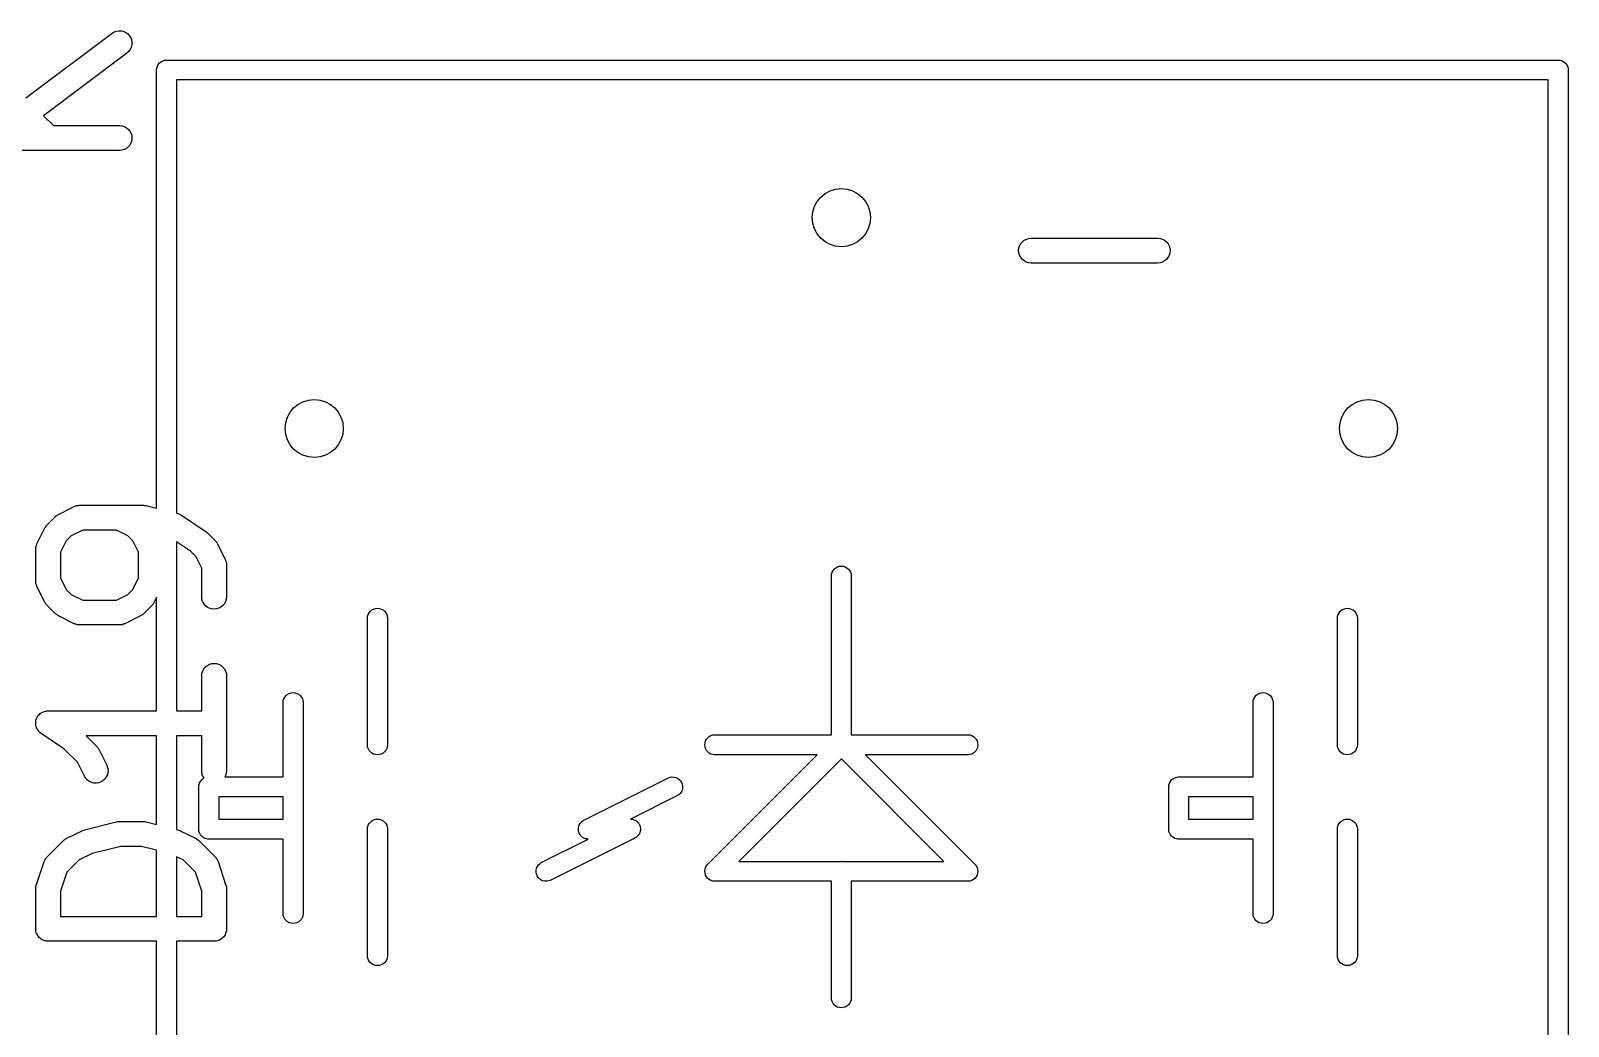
# Model space of a CAD drawing. Extents: x 17 to 176, y -177 to -9.
# Drawn here: x 71.16 to 80.42, y -32.28 to -26.29 of the extents above; entities that cross this region are included whole.
import ezdxf

# ---------------------------------------------------------------- set-up
doc = ezdxf.new("R2010")
doc.units = 0
doc.layers.add('BLACK', color=7, linetype='CONTINUOUS')

msp = doc.modelspace()

# ---------------------------------------------------------------- linework, layer by layer
at = {"layer": 'BLACK', "linetype": 'CONTINUOUS'}
for p, q in [((71.6494, -26.3005), (71.6502, -26.2999)), ((71.6502, -26.2999), (71.6628, -26.2924)), ((71.6628, -26.2924), (71.6767, -26.2876)), ((71.6767, -26.2876), (71.6911, -26.2855)), ((71.6911, -26.2855), (71.7058, -26.2863)), ((71.7058, -26.2863), (71.7199, -26.29)), ((71.7199, -26.29), (71.7332, -26.2963)), ((71.7332, -26.2963), (71.7449, -26.305)), ((71.13, -26.69), (71.6494, -26.3005)), ((71.7449, -26.305), (71.7547, -26.3159)), ((71.7547, -26.3159), (71.7622, -26.3285)), ((71.7651, -26.3855), (71.7588, -26.3988)), ((71.7622, -26.3285), (71.7671, -26.3422)), ((71.7686, -26.3713), (71.7651, -26.3855)), ((71.7671, -26.3422), (71.7693, -26.3567)), ((71.7693, -26.3567), (71.7686, -26.3713)), ((71.7394, -26.4205), (71.2371, -26.7972)), ((71.7502, -26.4106), (71.7394, -26.4205)), ((71.7588, -26.3988), (71.7502, -26.4106)), ((71.9279, -26.4885), (71.9354, -26.4794)), ((71.9354, -26.4794), (71.9445, -26.4719)), ((71.9445, -26.4719), (71.9549, -26.4663)), ((71.9549, -26.4663), (71.9662, -26.4629)), ((71.9662, -26.4629), (71.9751, -26.462)), ((71.9751, -26.462), (71.978, -26.4617)), ((71.9751, -26.462), (71.9751, -26.462)), ((71.978, -26.4617), (71.9809, -26.462)), ((71.9809, -26.462), (80.3571, -26.462)), ((80.3571, -26.462), (80.36, -26.4617)), ((80.36, -26.4617), (80.3629, -26.462)), ((80.3629, -26.462), (80.3629, -26.462)), ((80.3629, -26.462), (80.3718, -26.4629)), ((80.3718, -26.4629), (80.3831, -26.4663)), ((80.3831, -26.4663), (80.3935, -26.4719)), ((80.3935, -26.4719), (80.4026, -26.4794)), ((80.4026, -26.4794), (80.4101, -26.4885)), ((71.9177, -26.522), (71.9189, -26.5102)), ((71.918, -26.525), (71.9177, -26.522)), ((71.918, -29.1613), (71.918, -26.525)), ((71.9189, -26.5102), (71.9223, -26.4989)), ((71.9223, -26.4989), (71.9279, -26.4885)), ((80.4101, -26.4885), (80.4157, -26.4989)), ((80.4157, -26.4989), (80.4191, -26.5102)), ((80.4191, -26.5102), (80.4203, -26.522)), ((80.4203, -26.522), (80.42, -26.5249)), ((80.42, -26.5249), (80.42, -34.6471)), ((80.3, -26.582), (72.038, -26.582)), ((72.038, -26.582), (72.038, -29.1913)), ((80.3, -34.59), (80.3, -26.582)), ((71.2371, -26.7972), (71.2969, -26.8569)), ((71.2969, -26.8569), (71.6944, -26.8569)), ((71.6944, -26.8569), (71.6954, -26.8569)), ((71.6954, -26.8569), (71.71, -26.8585)), ((71.71, -26.8585), (71.7239, -26.863)), ((71.7239, -26.863), (71.7368, -26.87)), ((71.7368, -26.87), (71.748, -26.8794)), ((71.748, -26.8794), (71.7571, -26.8908)), ((71.7571, -26.8908), (71.7639, -26.9038)), ((71.7678, -26.947), (71.7635, -26.961)), ((71.7639, -26.9038), (71.7681, -26.9178)), ((71.7694, -26.9324), (71.7678, -26.947)), ((71.7681, -26.9178), (71.7694, -26.9324)), ((71.6944, -27.0069), (70.6944, -27.0069)), ((71.7089, -27.0055), (71.6944, -27.0069)), ((71.723, -27.0012), (71.7089, -27.0055)), ((71.7359, -26.9944), (71.723, -27.0012)), ((71.7472, -26.9851), (71.7359, -26.9944)), ((71.7566, -26.9738), (71.7472, -26.9851)), ((71.7635, -26.961), (71.7566, -26.9738)), ((77.11, -27.6089), (77.1116, -27.5943)), ((77.1116, -27.5943), (77.1159, -27.5804)), ((77.1159, -27.5804), (77.1229, -27.5675)), ((77.1229, -27.5675), (77.1322, -27.5562)), ((77.1322, -27.5562), (77.1435, -27.547)), ((77.1435, -27.547), (77.1565, -27.5401)), ((77.1565, -27.5401), (77.1705, -27.5359)), ((77.1705, -27.5359), (77.185, -27.5344)), ((77.185, -27.5344), (77.947, -27.5344)), ((77.947, -27.5344), (77.948, -27.5344)), ((77.948, -27.5344), (77.9625, -27.5361)), ((77.9625, -27.5361), (77.9765, -27.5405)), ((77.9765, -27.5405), (77.9893, -27.5475)), ((77.9893, -27.5475), (78.0005, -27.557)), ((78.0005, -27.557), (78.0097, -27.5684)), ((78.0097, -27.5684), (78.0165, -27.5813)), ((78.0165, -27.5813), (78.0206, -27.5954)), ((78.0206, -27.5954), (78.0219, -27.61)), ((77.1114, -27.6235), (77.11, -27.6089)), ((77.1155, -27.6375), (77.1114, -27.6235)), ((77.1223, -27.6505), (77.1155, -27.6375)), ((77.1315, -27.6619), (77.1223, -27.6505)), ((77.1427, -27.6713), (77.1315, -27.6619)), ((77.1555, -27.6784), (77.1427, -27.6713)), ((77.1695, -27.6828), (77.1555, -27.6784)), ((77.184, -27.6844), (77.1695, -27.6828)), ((77.185, -27.6844), (77.184, -27.6844)), ((77.947, -27.6844), (77.185, -27.6844)), ((77.9615, -27.683), (77.947, -27.6844)), ((77.9755, -27.6788), (77.9615, -27.683)), ((77.9885, -27.6719), (77.9755, -27.6788)), ((77.9998, -27.6626), (77.9885, -27.6719)), ((78.0091, -27.6514), (77.9998, -27.6626)), ((78.0161, -27.6385), (78.0091, -27.6514)), ((78.0204, -27.6245), (78.0161, -27.6385)), ((78.0219, -27.61), (78.0204, -27.6245)), ((71.3261, -29.1986), (71.4213, -29.151)), ((71.4213, -29.151), (71.4223, -29.1506)), ((71.4223, -29.1506), (71.4243, -29.1498)), ((71.4243, -29.1498), (71.4263, -29.1488)), ((71.4263, -29.1488), (71.4312, -29.1473)), ((71.4312, -29.1473), (71.436, -29.1455)), ((71.436, -29.1455), (71.4382, -29.1452)), ((71.4382, -29.1452), (71.4403, -29.1445)), ((71.4403, -29.1445), (71.4454, -29.144)), ((71.4454, -29.144), (71.4505, -29.1432)), ((71.4505, -29.1432), (71.4527, -29.1433)), ((71.4527, -29.1433), (71.4549, -29.1431)), ((71.4549, -29.1431), (71.8358, -29.1431)), ((71.8358, -29.1431), (71.8369, -29.1431)), ((71.8369, -29.1431), (71.8382, -29.1433)), ((71.8382, -29.1433), (71.8395, -29.1432)), ((71.8395, -29.1432), (71.8455, -29.1441)), ((71.8455, -29.1441), (71.8514, -29.1447)), ((71.8514, -29.1447), (71.8527, -29.1451)), ((71.8527, -29.1451), (71.854, -29.1453)), ((71.854, -29.1453), (71.918, -29.1613)), ((71.2563, -29.2636), (71.259, -29.2603)), ((71.259, -29.2603), (71.3066, -29.2127)), ((71.3066, -29.2127), (71.3073, -29.2119)), ((71.3073, -29.2119), (71.3106, -29.2093)), ((71.3106, -29.2093), (71.3137, -29.2064)), ((71.3137, -29.2064), (71.3163, -29.2048)), ((71.3163, -29.2048), (71.3188, -29.2028)), ((71.3188, -29.2028), (71.3225, -29.2009)), ((71.3225, -29.2009), (71.3261, -29.1986)), ((72.038, -29.1913), (72.0445, -29.193)), ((72.0445, -29.193), (72.0455, -29.1932)), ((72.0455, -29.1932), (72.0502, -29.195)), ((72.0502, -29.195), (72.055, -29.1964)), ((72.055, -29.1964), (72.057, -29.1975)), ((72.057, -29.1975), (72.0592, -29.1983)), ((72.0592, -29.1983), (72.0635, -29.2009)), ((72.0635, -29.2009), (72.0679, -29.2033)), ((72.0679, -29.2033), (72.2107, -29.2985)), ((71.1973, -29.375), (71.2449, -29.2798)), ((71.2449, -29.2798), (71.2454, -29.2789)), ((71.2454, -29.2789), (71.2477, -29.2753)), ((71.2477, -29.2753), (71.2497, -29.2716)), ((71.2497, -29.2716), (71.2517, -29.2692)), ((71.2517, -29.2692), (71.2534, -29.2666)), ((71.2534, -29.2666), (71.2563, -29.2636)), ((71.404, -29.3274), (71.3736, -29.3578)), ((71.4726, -29.2931), (71.404, -29.3274)), ((71.6752, -29.2931), (71.4726, -29.2931)), ((71.7438, -29.3274), (71.6752, -29.2931)), ((71.7742, -29.3578), (71.7438, -29.3274)), ((72.2107, -29.2985), (72.2109, -29.2986)), ((72.2109, -29.2986), (72.2109, -29.2986)), ((72.2109, -29.2986), (72.2109, -29.2986)), ((72.2109, -29.2986), (72.2116, -29.2991)), ((72.2116, -29.2991), (72.2169, -29.3036)), ((72.2169, -29.3036), (72.2222, -29.3079)), ((72.2222, -29.3079), (72.2698, -29.3555)), ((72.2698, -29.3555), (72.2705, -29.3563)), ((71.1894, -29.4075), (71.1896, -29.4053)), ((71.1894, -29.4086), (71.1894, -29.4075)), ((71.1894, -29.599), (71.1894, -29.4086)), ((71.1896, -29.4031), (71.1904, -29.3981)), ((71.1896, -29.4053), (71.1896, -29.4031)), ((71.1904, -29.3981), (71.191, -29.393)), ((71.191, -29.393), (71.1917, -29.3909)), ((71.1917, -29.3909), (71.1921, -29.3887)), ((71.1921, -29.3887), (71.1939, -29.3839)), ((71.1939, -29.3839), (71.1954, -29.379)), ((71.1954, -29.379), (71.1965, -29.3771)), ((71.1965, -29.3771), (71.1973, -29.375)), ((71.3736, -29.3578), (71.3394, -29.4263)), ((71.3394, -29.4263), (71.3394, -29.5813)), ((71.8084, -29.4263), (71.7742, -29.3578)), ((71.8084, -29.5813), (71.8084, -29.4263)), ((72.1214, -29.4192), (72.038, -29.3637)), ((72.038, -29.3637), (72.038, -30.3812)), ((72.1551, -29.453), (72.1214, -29.4192)), ((72.2705, -29.3563), (72.2732, -29.3596)), ((72.2732, -29.3596), (72.2761, -29.3626)), ((72.2761, -29.3626), (72.2777, -29.3653)), ((72.2777, -29.3653), (72.2797, -29.3677)), ((72.2797, -29.3677), (72.2816, -29.3715)), ((72.2816, -29.3715), (72.2838, -29.375)), ((72.2838, -29.375), (72.3315, -29.4703)), ((72.1894, -29.5215), (72.1551, -29.453)), ((72.1894, -29.6943), (72.1894, -29.5215)), ((72.3315, -29.4703), (72.3319, -29.4712)), ((72.3319, -29.4712), (72.3327, -29.4733)), ((72.3327, -29.4733), (72.3337, -29.4752)), ((72.3337, -29.4752), (72.3352, -29.4801)), ((72.3352, -29.4801), (72.337, -29.4849)), ((72.337, -29.4849), (72.3373, -29.4871)), ((72.3373, -29.4871), (72.338, -29.4892)), ((72.338, -29.4892), (72.3385, -29.4943)), ((72.3385, -29.4943), (72.3393, -29.4994)), ((72.3393, -29.4994), (72.3392, -29.5016)), ((72.3392, -29.5016), (72.3394, -29.5038)), ((72.3394, -29.5038), (72.3394, -29.6943)), ((75.9863, -29.5469), (75.9919, -29.5365)), ((75.9919, -29.5365), (75.9994, -29.5274)), ((75.9994, -29.5274), (76.0085, -29.5199)), ((76.0085, -29.5199), (76.0189, -29.5143)), ((76.0189, -29.5143), (76.0302, -29.5109)), ((76.0302, -29.5109), (76.042, -29.5097)), ((76.042, -29.5097), (76.0538, -29.5109)), ((76.0538, -29.5109), (76.0651, -29.5143)), ((76.0651, -29.5143), (76.0755, -29.5199)), ((76.0755, -29.5199), (76.0846, -29.5274)), ((76.0846, -29.5274), (76.0921, -29.5365)), ((76.0921, -29.5365), (76.0977, -29.5469)), ((71.1896, -29.6012), (71.1894, -29.599)), ((71.1895, -29.6034), (71.1896, -29.6012)), ((71.1903, -29.6085), (71.1895, -29.6034)), ((71.1908, -29.6136), (71.1903, -29.6085)), ((71.1914, -29.6157), (71.1908, -29.6136)), ((71.1918, -29.6179), (71.1914, -29.6157)), ((71.1936, -29.6227), (71.1918, -29.6179)), ((71.195, -29.6276), (71.1936, -29.6227)), ((71.1961, -29.6296), (71.195, -29.6276)), ((71.1968, -29.6316), (71.1961, -29.6296)), ((71.1973, -29.6326), (71.1968, -29.6316)), ((71.2449, -29.7278), (71.1973, -29.6326)), ((71.3394, -29.5813), (71.3736, -29.6499)), ((71.7742, -29.6499), (71.8084, -29.5813)), ((75.982, -29.5671), (75.9829, -29.5582)), ((75.982, -30.526), (75.982, -29.5671)), ((75.9829, -29.5582), (75.9863, -29.5469)), ((76.0977, -29.5469), (76.1011, -29.5582)), ((76.1011, -29.5582), (76.102, -29.5671)), ((76.102, -29.5671), (76.102, -30.526)), ((71.3736, -29.6499), (71.404, -29.6803)), ((71.404, -29.6803), (71.4726, -29.7145)), ((71.4726, -29.7145), (71.6752, -29.7145)), ((71.6752, -29.7145), (71.7438, -29.6803)), ((71.7438, -29.6803), (71.7742, -29.6499)), ((71.918, -29.6976), (71.9029, -29.7278)), ((71.918, -30.3812), (71.918, -29.6976)), ((72.1908, -29.7089), (72.1894, -29.6943)), ((72.195, -29.7229), (72.1908, -29.7089)), ((72.2019, -29.7358), (72.195, -29.7229)), ((72.3333, -29.7238), (72.3263, -29.7367)), ((72.3377, -29.7099), (72.3333, -29.7238)), ((72.3394, -29.6953), (72.3377, -29.7099)), ((72.3394, -29.6943), (72.3394, -29.6953)), ((71.2472, -29.7314), (71.2449, -29.7278)), ((71.2491, -29.7351), (71.2472, -29.7314)), ((71.251, -29.7376), (71.2491, -29.7351)), ((71.2527, -29.7402), (71.251, -29.7376)), ((71.2556, -29.7433), (71.2527, -29.7402)), ((71.2582, -29.7466), (71.2556, -29.7433)), ((71.259, -29.7473), (71.2582, -29.7466)), ((71.3066, -29.7949), (71.259, -29.7473)), ((71.3098, -29.7976), (71.3066, -29.7949)), ((71.3129, -29.8005), (71.3098, -29.7976)), ((71.3155, -29.8022), (71.3129, -29.8005)), ((71.3179, -29.8042), (71.3155, -29.8022)), ((71.3216, -29.8062), (71.3179, -29.8042)), ((71.3251, -29.8085), (71.3216, -29.8062)), ((71.3261, -29.809), (71.3251, -29.8085)), ((71.4213, -29.8566), (71.3261, -29.809)), ((71.8217, -29.809), (71.7265, -29.8566)), ((71.8253, -29.8067), (71.8217, -29.809)), ((71.829, -29.8048), (71.8253, -29.8067)), ((71.8315, -29.8029), (71.829, -29.8048)), ((71.8341, -29.8012), (71.8315, -29.8029)), ((71.8372, -29.7983), (71.8341, -29.8012)), ((71.8405, -29.7957), (71.8372, -29.7983)), ((71.8412, -29.7949), (71.8405, -29.7957)), ((71.8888, -29.7473), (71.8412, -29.7949)), ((71.8915, -29.7441), (71.8888, -29.7473)), ((71.8945, -29.741), (71.8915, -29.7441)), ((71.8962, -29.7384), (71.8945, -29.741)), ((71.8981, -29.736), (71.8962, -29.7384)), ((71.9001, -29.7323), (71.8981, -29.736)), ((71.9024, -29.7288), (71.9001, -29.7323)), ((71.9029, -29.7278), (71.9024, -29.7288)), ((72.2112, -29.7471), (72.2019, -29.7358)), ((72.2224, -29.7565), (72.2112, -29.7471)), ((72.2353, -29.7634), (72.2224, -29.7565)), ((72.2493, -29.7678), (72.2353, -29.7634)), ((72.2639, -29.7693), (72.2493, -29.7678)), ((72.2784, -29.768), (72.2639, -29.7693)), ((72.2925, -29.7638), (72.2784, -29.768)), ((72.3054, -29.757), (72.2925, -29.7638)), ((72.3169, -29.7479), (72.3054, -29.757)), ((72.3263, -29.7367), (72.3169, -29.7479)), ((73.188, -29.8211), (73.1889, -29.8122)), ((73.1889, -29.8122), (73.1923, -29.8009)), ((73.1923, -29.8009), (73.1979, -29.7905)), ((73.1979, -29.7905), (73.2054, -29.7814)), ((73.2054, -29.7814), (73.2145, -29.7739)), ((73.2145, -29.7739), (73.2249, -29.7683)), ((73.2249, -29.7683), (73.2362, -29.7649)), ((73.2362, -29.7649), (73.248, -29.7637)), ((73.248, -29.7637), (73.2598, -29.7649)), ((73.2598, -29.7649), (73.2711, -29.7683)), ((73.2711, -29.7683), (73.2815, -29.7739)), ((73.2815, -29.7739), (73.2906, -29.7814)), ((73.2906, -29.7814), (73.2981, -29.7905)), ((73.2981, -29.7905), (73.3037, -29.8009)), ((73.3037, -29.8009), (73.3071, -29.8122)), ((73.3071, -29.8122), (73.308, -29.8211)), ((79.03, -29.8211), (79.0309, -29.8122)), ((79.0309, -29.8122), (79.0343, -29.8009)), ((79.0343, -29.8009), (79.0399, -29.7905)), ((79.0399, -29.7905), (79.0474, -29.7814)), ((79.0474, -29.7814), (79.0565, -29.7739)), ((79.0565, -29.7739), (79.0669, -29.7683)), ((79.0669, -29.7683), (79.0782, -29.7649)), ((79.0782, -29.7649), (79.09, -29.7637)), ((79.09, -29.7637), (79.1018, -29.7649)), ((79.1018, -29.7649), (79.1131, -29.7683)), ((79.1131, -29.7683), (79.1235, -29.7739)), ((79.1235, -29.7739), (79.1326, -29.7814)), ((79.1326, -29.7814), (79.1401, -29.7905)), ((79.1401, -29.7905), (79.1457, -29.8009)), ((79.1457, -29.8009), (79.1491, -29.8122)), ((79.1491, -29.8122), (79.15, -29.8211)), ((71.4234, -29.8574), (71.4213, -29.8566)), ((71.4253, -29.8585), (71.4234, -29.8574)), ((71.4302, -29.86), (71.4253, -29.8585)), ((71.435, -29.8618), (71.4302, -29.86)), ((71.4372, -29.8622), (71.435, -29.8618)), ((71.4393, -29.8629), (71.4372, -29.8622)), ((71.4444, -29.8635), (71.4393, -29.8629)), ((71.4494, -29.8643), (71.4444, -29.8635)), ((71.4516, -29.8643), (71.4494, -29.8643)), ((71.4538, -29.8645), (71.4516, -29.8643)), ((71.4549, -29.8645), (71.4538, -29.8645)), ((71.693, -29.8645), (71.4549, -29.8645)), ((71.6951, -29.8643), (71.693, -29.8645)), ((71.6974, -29.8644), (71.6951, -29.8643)), ((71.7024, -29.8636), (71.6974, -29.8644)), ((71.7075, -29.8631), (71.7024, -29.8636)), ((71.7096, -29.8625), (71.7075, -29.8631)), ((71.7118, -29.8621), (71.7096, -29.8625)), ((71.7166, -29.8603), (71.7118, -29.8621)), ((71.7215, -29.8589), (71.7166, -29.8603)), ((71.7235, -29.8578), (71.7215, -29.8589)), ((71.7256, -29.8571), (71.7235, -29.8578)), ((71.7265, -29.8566), (71.7256, -29.8571)), ((73.188, -30.5889), (73.188, -29.8211)), ((73.308, -29.8211), (73.308, -30.5889)), ((79.03, -30.5889), (79.03, -29.8211)), ((79.15, -29.8211), (79.15, -30.5889)), ((72.2363, -30.1009), (72.2503, -30.0968)), ((72.2503, -30.0968), (72.2649, -30.0955)), ((72.2649, -30.0955), (72.2795, -30.097)), ((72.1894, -30.1694), (72.191, -30.1549)), ((72.1894, -30.1705), (72.1894, -30.1694)), ((72.1894, -30.3812), (72.1894, -30.1705)), ((72.191, -30.1549), (72.1954, -30.1409)), ((72.1954, -30.1409), (72.2025, -30.1281)), ((72.2025, -30.1281), (72.2119, -30.1169)), ((72.2119, -30.1169), (72.2233, -30.1077)), ((72.2233, -30.1077), (72.2363, -30.1009)), ((72.2795, -30.097), (72.2934, -30.1013)), ((72.2934, -30.1013), (72.3063, -30.1083)), ((72.3063, -30.1083), (72.3176, -30.1176)), ((72.3176, -30.1176), (72.3268, -30.129)), ((72.3268, -30.129), (72.3337, -30.1419)), ((72.3337, -30.1419), (72.338, -30.1559)), ((72.338, -30.1559), (72.3394, -30.1705)), ((72.3394, -30.1705), (72.3394, -30.7419)), ((72.6974, -30.2894), (72.7065, -30.2819)), ((72.7065, -30.2819), (72.7169, -30.2763)), ((72.7169, -30.2763), (72.7282, -30.2729)), ((72.7282, -30.2729), (72.74, -30.2717)), ((72.74, -30.2717), (72.7518, -30.2729)), ((72.7518, -30.2729), (72.7631, -30.2763)), ((72.7631, -30.2763), (72.7735, -30.2819)), ((72.7735, -30.2819), (72.7826, -30.2894)), ((78.5394, -30.2894), (78.5485, -30.2819)), ((78.5485, -30.2819), (78.5589, -30.2763)), ((78.5589, -30.2763), (78.5702, -30.2729)), ((78.5702, -30.2729), (78.582, -30.2717)), ((78.582, -30.2717), (78.5938, -30.2729)), ((78.5938, -30.2729), (78.6051, -30.2763)), ((78.6051, -30.2763), (78.6155, -30.2819)), ((78.6155, -30.2819), (78.6246, -30.2894)), ((72.68, -30.3291), (72.6809, -30.3202)), ((72.68, -30.78), (72.68, -30.3291)), ((72.6809, -30.3202), (72.6843, -30.3089)), ((72.6843, -30.3089), (72.6899, -30.2985)), ((72.6899, -30.2985), (72.6974, -30.2894)), ((72.7826, -30.2894), (72.7901, -30.2985)), ((72.7901, -30.2985), (72.7957, -30.3089)), ((72.7957, -30.3089), (72.7991, -30.3202)), ((72.7991, -30.3202), (72.8, -30.3291)), ((72.8, -30.3291), (72.8, -30.8371)), ((78.522, -30.3291), (78.5229, -30.3202)), ((78.522, -30.78), (78.522, -30.3291)), ((78.5229, -30.3202), (78.5263, -30.3089)), ((78.5263, -30.3089), (78.5319, -30.2985)), ((78.5319, -30.2985), (78.5394, -30.2894)), ((78.6246, -30.2894), (78.6321, -30.2985)), ((78.6321, -30.2985), (78.6377, -30.3089)), ((78.6377, -30.3089), (78.6411, -30.3202)), ((78.6411, -30.3202), (78.642, -30.3291)), ((78.642, -30.3291), (78.642, -30.8371)), ((71.1894, -30.4555), (71.1901, -30.4484)), ((71.1894, -30.4556), (71.1894, -30.4555)), ((71.1894, -30.4557), (71.1894, -30.4556)), ((71.1901, -30.4632), (71.1894, -30.4557)), ((71.1901, -30.4484), (71.1909, -30.4411)), ((71.1907, -30.4701), (71.1901, -30.4632)), ((71.1909, -30.441), (71.1931, -30.4339)), ((71.1909, -30.4411), (71.1909, -30.441)), ((71.1909, -30.4411), (71.1909, -30.4411)), ((71.1931, -30.4339), (71.1952, -30.4271)), ((71.1952, -30.4271), (71.1953, -30.4271)), ((71.1953, -30.427), (71.1988, -30.4205)), ((71.1953, -30.4271), (71.1953, -30.427)), ((71.1988, -30.4205), (71.2022, -30.4143)), ((71.2022, -30.4143), (71.2022, -30.4142)), ((71.2022, -30.4142), (71.2023, -30.4142)), ((71.2023, -30.4142), (71.2069, -30.4086)), ((71.2069, -30.4086), (71.2115, -30.403)), ((71.2115, -30.403), (71.2116, -30.4029)), ((71.2116, -30.4029), (71.2174, -30.3982)), ((71.2116, -30.4029), (71.2116, -30.4029)), ((71.2174, -30.3982), (71.2229, -30.3937)), ((71.2229, -30.3937), (71.2229, -30.3937)), ((71.2229, -30.3937), (71.223, -30.3937)), ((71.223, -30.3937), (71.2296, -30.3902)), ((71.2296, -30.3902), (71.2358, -30.3868)), ((71.2358, -30.3868), (71.2359, -30.3868)), ((71.2359, -30.3868), (71.2427, -30.3848)), ((71.2359, -30.3868), (71.2359, -30.3868)), ((71.2427, -30.3848), (71.2498, -30.3826)), ((71.2498, -30.3826), (71.2499, -30.3826)), ((71.2499, -30.3826), (71.2572, -30.3819)), ((71.2499, -30.3826), (71.2499, -30.3826)), ((71.2572, -30.3819), (71.2644, -30.3812)), ((71.2644, -30.3812), (71.918, -30.3812)), ((72.038, -30.3812), (72.1894, -30.3812)), ((71.1907, -30.4702), (71.1907, -30.4701)), ((71.1928, -30.4774), (71.1907, -30.4702)), ((71.1907, -30.4702), (71.1907, -30.4702)), ((71.1948, -30.4842), (71.1928, -30.4774)), ((71.1948, -30.4843), (71.1948, -30.4842)), ((71.1948, -30.4842), (71.1948, -30.4842)), ((71.1981, -30.4905), (71.1948, -30.4843)), ((71.2016, -30.4972), (71.1981, -30.4905)), ((71.2016, -30.4973), (71.2016, -30.4972)), ((71.2016, -30.4972), (71.2016, -30.4972)), ((71.2062, -30.5029), (71.2016, -30.4973)), ((71.2107, -30.5086), (71.2062, -30.5029)), ((71.2108, -30.5086), (71.2107, -30.5086)), ((71.2108, -30.5087), (71.2108, -30.5086)), ((71.2165, -30.5134), (71.2108, -30.5087)), ((71.2219, -30.518), (71.2165, -30.5134)), ((71.222, -30.5181), (71.2219, -30.518)), ((71.2228, -30.5186), (71.222, -30.5181)), ((71.222, -30.5181), (71.222, -30.5181)), ((71.222, -30.5181), (71.222, -30.5181)), ((71.3595, -30.6097), (71.2228, -30.5186)), ((71.918, -30.5312), (71.4931, -30.5312)), ((71.4931, -30.5312), (71.5555, -30.5936)), ((71.918, -31.0661), (71.918, -30.5312)), ((72.1894, -30.5312), (72.038, -30.5312)), ((72.038, -30.5312), (72.038, -31.0961)), ((72.1894, -30.7419), (72.1894, -30.5312)), ((75.2243, -30.5629), (75.2299, -30.5525)), ((75.2299, -30.5525), (75.2374, -30.5434)), ((75.2374, -30.5434), (75.2465, -30.5359)), ((75.2465, -30.5359), (75.2569, -30.5303)), ((75.2569, -30.5303), (75.2682, -30.5269)), ((75.2682, -30.5269), (75.2771, -30.526)), ((75.2771, -30.526), (75.982, -30.526)), ((76.102, -30.526), (76.8069, -30.526)), ((76.8069, -30.526), (76.8158, -30.5269)), ((76.8158, -30.5269), (76.8271, -30.5303)), ((76.8271, -30.5303), (76.8375, -30.5359)), ((76.8375, -30.5359), (76.8466, -30.5434)), ((76.8466, -30.5434), (76.8541, -30.5525)), ((76.8541, -30.5525), (76.8597, -30.5629)), ((71.4408, -30.6911), (71.3595, -30.6097)), ((71.5555, -30.5936), (71.5562, -30.5944)), ((71.5562, -30.5944), (71.5589, -30.5977)), ((71.5589, -30.5977), (71.5618, -30.6007)), ((71.5618, -30.6007), (71.5634, -30.6034)), ((71.5634, -30.6034), (71.5654, -30.6058)), ((71.5654, -30.6058), (71.5673, -30.6096)), ((71.5673, -30.6096), (71.5696, -30.6131)), ((71.5696, -30.6131), (71.6172, -30.7084)), ((73.1889, -30.5978), (73.188, -30.5889)), ((73.1923, -30.6091), (73.1889, -30.5978)), ((73.1979, -30.6195), (73.1923, -30.6091)), ((73.2054, -30.6286), (73.1979, -30.6195)), ((73.2145, -30.6361), (73.2054, -30.6286)), ((73.2249, -30.6417), (73.2145, -30.6361)), ((73.2362, -30.6451), (73.2249, -30.6417)), ((73.248, -30.6463), (73.2362, -30.6451)), ((73.2598, -30.6451), (73.248, -30.6463)), ((73.2711, -30.6417), (73.2598, -30.6451)), ((73.2815, -30.6361), (73.2711, -30.6417)), ((73.2906, -30.6286), (73.2815, -30.6361)), ((73.2981, -30.6195), (73.2906, -30.6286)), ((73.3037, -30.6091), (73.2981, -30.6195)), ((73.3071, -30.5978), (73.3037, -30.6091)), ((73.308, -30.5889), (73.3071, -30.5978)), ((75.2197, -30.586), (75.2209, -30.5742)), ((75.2209, -30.5978), (75.2197, -30.586)), ((75.2209, -30.5742), (75.2243, -30.5629)), ((75.2243, -30.6091), (75.2209, -30.5978)), ((75.2299, -30.6195), (75.2243, -30.6091)), ((75.2374, -30.6286), (75.2299, -30.6195)), ((75.2465, -30.6361), (75.2374, -30.6286)), ((75.2397, -31.3035), (75.8971, -30.646)), ((75.2569, -30.6417), (75.2465, -30.6361)), ((75.2682, -30.6451), (75.2569, -30.6417)), ((75.2771, -30.646), (75.2682, -30.6451)), ((75.8971, -30.646), (75.2771, -30.646)), ((76.8069, -30.646), (76.1869, -30.646)), ((76.1869, -30.646), (76.8443, -31.3035)), ((76.8158, -30.6451), (76.8069, -30.646)), ((76.8271, -30.6417), (76.8158, -30.6451)), ((76.8375, -30.6361), (76.8271, -30.6417)), ((76.8466, -30.6286), (76.8375, -30.6361)), ((76.8541, -30.6195), (76.8466, -30.6286)), ((76.8597, -30.6091), (76.8541, -30.6195)), ((76.8597, -30.5629), (76.8631, -30.5742)), ((76.8631, -30.5978), (76.8597, -30.6091)), ((76.8631, -30.5742), (76.8643, -30.586)), ((76.8643, -30.586), (76.8631, -30.5978)), ((79.0309, -30.5978), (79.03, -30.5889)), ((79.0343, -30.6091), (79.0309, -30.5978)), ((79.0399, -30.6195), (79.0343, -30.6091)), ((79.0474, -30.6286), (79.0399, -30.6195)), ((79.0565, -30.6361), (79.0474, -30.6286)), ((79.0669, -30.6417), (79.0565, -30.6361)), ((79.0782, -30.6451), (79.0669, -30.6417)), ((79.09, -30.6463), (79.0782, -30.6451)), ((79.1018, -30.6451), (79.09, -30.6463)), ((79.1131, -30.6417), (79.1018, -30.6451)), ((79.1235, -30.6361), (79.1131, -30.6417)), ((79.1326, -30.6286), (79.1235, -30.6361)), ((79.1401, -30.6195), (79.1326, -30.6286)), ((79.1457, -30.6091), (79.1401, -30.6195)), ((79.1491, -30.5978), (79.1457, -30.6091)), ((79.15, -30.5889), (79.1491, -30.5978)), ((71.483, -30.7754), (71.4408, -30.6911)), ((71.6172, -30.7084), (71.6176, -30.7093)), ((71.6176, -30.7093), (71.6227, -30.723)), ((71.6227, -30.723), (71.625, -30.7375)), ((71.625, -30.7375), (71.6244, -30.7521)), ((72.1908, -30.7565), (72.1894, -30.7419)), ((72.3394, -30.743), (72.3377, -30.7575)), ((72.3394, -30.7419), (72.3394, -30.743)), ((76.042, -30.6709), (75.4249, -31.288)), ((76.6591, -31.288), (76.042, -30.6709)), ((71.4908, -30.7878), (71.483, -30.7754)), ((71.5009, -30.7985), (71.4908, -30.7878)), ((71.5128, -30.807), (71.5009, -30.7985)), ((71.5261, -30.813), (71.5128, -30.807)), ((71.5404, -30.8163), (71.5261, -30.813)), ((71.555, -30.8167), (71.5404, -30.8163)), ((71.5695, -30.8144), (71.555, -30.8167)), ((71.5832, -30.8092), (71.5695, -30.8144)), ((71.5956, -30.8015), (71.5832, -30.8092)), ((71.6063, -30.7915), (71.5956, -30.8015)), ((71.6149, -30.7797), (71.6063, -30.7915)), ((71.621, -30.7664), (71.6149, -30.7797)), ((71.6244, -30.7521), (71.621, -30.7664)), ((72.1717, -30.84), (72.1729, -30.8282)), ((72.1729, -30.8282), (72.1763, -30.8169)), ((72.1763, -30.8169), (72.1819, -30.8065)), ((72.1819, -30.8065), (72.1894, -30.7974)), ((72.1894, -30.7974), (72.1985, -30.7899)), ((72.195, -30.7705), (72.1908, -30.7565)), ((72.2019, -30.7834), (72.195, -30.7705)), ((72.1985, -30.7899), (72.2045, -30.7866)), ((72.2045, -30.7866), (72.2019, -30.7834)), ((72.3333, -30.7714), (72.3286, -30.78)), ((72.3286, -30.78), (72.68, -30.78)), ((72.3377, -30.7575), (72.3333, -30.7714)), ((72.8, -30.8371), (72.8003, -30.84)), ((74.4957, -31.0381), (75.0018, -30.785)), ((75.0018, -30.785), (75.0101, -30.7819)), ((75.0101, -30.7819), (75.0217, -30.7799)), ((75.0217, -30.7799), (75.0335, -30.7802)), ((75.0335, -30.7802), (75.0451, -30.7828)), ((75.0451, -30.7828), (75.0559, -30.7876)), ((75.0559, -30.7876), (75.0655, -30.7945)), ((75.0655, -30.7945), (75.0736, -30.803)), ((75.0736, -30.803), (75.0799, -30.813)), ((75.0799, -30.813), (75.0841, -30.8241)), ((75.0841, -30.8241), (75.0861, -30.8357)), ((75.0861, -30.8357), (75.0858, -30.8475)), ((78.0137, -30.84), (78.0149, -30.8282)), ((78.0149, -30.8282), (78.0183, -30.8169)), ((78.0183, -30.8169), (78.0239, -30.8065)), ((78.0239, -30.8065), (78.0314, -30.7974)), ((78.0314, -30.7974), (78.0405, -30.7899)), ((78.0405, -30.7899), (78.0509, -30.7843)), ((78.0509, -30.7843), (78.0622, -30.7809)), ((78.0622, -30.7809), (78.0711, -30.78)), ((78.0711, -30.78), (78.074, -30.7797)), ((78.0711, -30.78), (78.0711, -30.78)), ((78.074, -30.7797), (78.0769, -30.78)), ((78.0769, -30.78), (78.522, -30.78)), ((78.642, -30.8371), (78.6423, -30.84)), ((72.172, -30.843), (72.1717, -30.84)), ((72.172, -31.0911), (72.172, -30.843)), ((72.292, -30.9), (72.292, -31.034)), ((72.68, -30.9), (72.292, -30.9)), ((72.68, -31.034), (72.68, -30.9)), ((72.8003, -30.84), (72.8, -30.8429)), ((72.8, -30.8429), (72.8, -31.0911)), ((75.0555, -30.8923), (74.7722, -31.034)), ((75.063, -30.8876), (75.0555, -30.8923)), ((75.0715, -30.8795), (75.063, -30.8876)), ((75.0784, -30.8699), (75.0715, -30.8795)), ((75.0832, -30.8591), (75.0784, -30.8699)), ((75.0858, -30.8475), (75.0832, -30.8591)), ((78.014, -30.843), (78.0137, -30.84)), ((78.014, -31.0911), (78.014, -30.843)), ((78.134, -30.9), (78.134, -31.034)), ((78.522, -30.9), (78.134, -30.9)), ((78.522, -31.034), (78.522, -30.9)), ((78.6423, -30.84), (78.642, -30.8429)), ((78.642, -30.8429), (78.642, -31.0911)), ((71.3737, -31.151), (71.4689, -31.1034)), ((71.4689, -31.1034), (71.4699, -31.1029)), ((71.4699, -31.1029), (71.4702, -31.1028)), ((71.4702, -31.1028), (71.4705, -31.1026)), ((71.4705, -31.1026), (71.4771, -31.1003)), ((71.4771, -31.1003), (71.4836, -31.0979)), ((71.4836, -31.0979), (71.484, -31.0978)), ((71.484, -31.0978), (71.4843, -31.0977)), ((71.4843, -31.0977), (71.6748, -31.0501)), ((71.6748, -31.0501), (71.6758, -31.0498)), ((71.6758, -31.0498), (71.6771, -31.0497)), ((71.6771, -31.0497), (71.6784, -31.0493)), ((71.6784, -31.0493), (71.6844, -31.0487)), ((71.6844, -31.0487), (71.6903, -31.0479)), ((71.6903, -31.0479), (71.6916, -31.048)), ((71.6916, -31.048), (71.693, -31.0479)), ((71.693, -31.0479), (71.8358, -31.0479)), ((71.8358, -31.0479), (71.8369, -31.0479)), ((71.8369, -31.0479), (71.8382, -31.048)), ((71.8382, -31.048), (71.8395, -31.0479)), ((71.8395, -31.0479), (71.8455, -31.0488)), ((71.8455, -31.0488), (71.8514, -31.0495)), ((71.8514, -31.0495), (71.8527, -31.0499)), ((71.8527, -31.0499), (71.854, -31.0501)), ((71.854, -31.0501), (71.918, -31.0661)), ((72.038, -31.0961), (72.0445, -31.0977)), ((72.0445, -31.0977), (72.0455, -31.098)), ((72.0455, -31.098), (72.0458, -31.0981)), ((72.0458, -31.0981), (72.0462, -31.0982)), ((72.0462, -31.0982), (72.0527, -31.1007)), ((72.0527, -31.1007), (72.0592, -31.1031)), ((72.0592, -31.1031), (72.0595, -31.1033)), ((72.0595, -31.1033), (72.0598, -31.1034)), ((72.0598, -31.1034), (72.1551, -31.151)), ((72.1717, -31.094), (72.172, -31.0911)), ((72.1729, -31.1058), (72.1717, -31.094)), ((72.1763, -31.1171), (72.1729, -31.1058)), ((72.292, -31.034), (72.68, -31.034)), ((72.8, -31.0911), (72.8003, -31.094)), ((72.8003, -31.094), (72.8, -31.0969)), ((72.8, -31.0969), (72.8, -31.6049)), ((73.188, -31.0911), (73.1889, -31.0822)), ((73.188, -31.8589), (73.188, -31.0911)), ((73.1889, -31.0822), (73.1923, -31.0709)), ((73.1923, -31.0709), (73.1979, -31.0605)), ((73.1979, -31.0605), (73.2054, -31.0514)), ((73.2054, -31.0514), (73.2145, -31.0439)), ((73.2145, -31.0439), (73.2249, -31.0383)), ((73.2249, -31.0383), (73.2362, -31.0349)), ((73.2362, -31.0349), (73.248, -31.0337)), ((73.248, -31.0337), (73.2598, -31.0349)), ((73.2598, -31.0349), (73.2711, -31.0383)), ((73.2711, -31.0383), (73.2815, -31.0439)), ((73.2815, -31.0439), (73.2906, -31.0514)), ((73.2906, -31.0514), (73.2981, -31.0605)), ((73.2981, -31.0605), (73.3037, -31.0709)), ((73.3037, -31.0709), (73.3071, -31.0822)), ((73.3071, -31.0822), (73.308, -31.0911)), ((73.308, -31.0911), (73.308, -31.8589)), ((74.4577, -31.094), (74.4581, -31.0902)), ((74.4579, -31.0961), (74.4577, -31.094)), ((74.4579, -31.0983), (74.4579, -31.0961)), ((74.4585, -31.102), (74.4579, -31.0983)), ((74.4581, -31.0902), (74.4582, -31.0865)), ((74.4582, -31.0865), (74.4587, -31.0844)), ((74.4589, -31.1058), (74.4585, -31.102)), ((74.4587, -31.0844), (74.4589, -31.0822)), ((74.4589, -31.0822), (74.46, -31.0786)), ((74.4595, -31.1078), (74.4589, -31.1058)), ((74.4599, -31.1099), (74.4595, -31.1078)), ((74.4612, -31.1134), (74.4599, -31.1099)), ((74.46, -31.0786), (74.4608, -31.0749)), ((74.4608, -31.0749), (74.4617, -31.073)), ((74.4623, -31.1171), (74.4612, -31.1134)), ((74.4617, -31.073), (74.4623, -31.0709)), ((74.4623, -31.0709), (74.4641, -31.0676)), ((74.4641, -31.0676), (74.4656, -31.0641)), ((74.4656, -31.0641), (74.4669, -31.0624)), ((74.4669, -31.0624), (74.4679, -31.0605)), ((74.4679, -31.0605), (74.4703, -31.0576)), ((74.4703, -31.0576), (74.4725, -31.0545)), ((74.4725, -31.0545), (74.474, -31.053)), ((74.474, -31.053), (74.4754, -31.0514)), ((74.4754, -31.0514), (74.4783, -31.049)), ((74.4783, -31.049), (74.481, -31.0464)), ((74.481, -31.0464), (74.4829, -31.0452)), ((74.4829, -31.0452), (74.4845, -31.0439)), ((74.4845, -31.0439), (74.4878, -31.0421)), ((74.4878, -31.0421), (74.4885, -31.0417)), ((74.4885, -31.0417), (74.4904, -31.0407)), ((74.4904, -31.0407), (74.4949, -31.0383)), ((74.4949, -31.0383), (74.4957, -31.0381)), ((74.7722, -31.034), (74.7728, -31.034)), ((74.7728, -31.034), (74.7749, -31.034)), ((74.7749, -31.034), (74.7758, -31.0341)), ((74.7758, -31.0341), (74.7795, -31.0342)), ((74.7795, -31.0342), (74.7816, -31.0347)), ((74.7816, -31.0347), (74.7838, -31.0349)), ((74.7838, -31.0349), (74.7874, -31.036)), ((74.7874, -31.036), (74.7911, -31.0368)), ((74.7911, -31.0368), (74.793, -31.0377)), ((74.793, -31.0377), (74.7951, -31.0383)), ((74.7951, -31.0383), (74.7984, -31.0401)), ((74.7984, -31.0401), (74.8019, -31.0416)), ((74.8019, -31.0416), (74.8036, -31.0429)), ((74.8036, -31.0429), (74.8055, -31.0439)), ((74.8055, -31.0439), (74.8084, -31.0463)), ((74.8084, -31.0463), (74.8115, -31.0485)), ((74.8115, -31.0485), (74.813, -31.05)), ((74.813, -31.05), (74.8146, -31.0514)), ((74.8146, -31.0514), (74.817, -31.0543)), ((74.817, -31.0543), (74.8196, -31.057)), ((74.8196, -31.057), (74.8208, -31.0588)), ((74.8208, -31.0588), (74.8221, -31.0605)), ((74.8221, -31.0605), (74.8239, -31.0638)), ((74.8239, -31.0638), (74.8259, -31.067)), ((74.8259, -31.067), (74.8267, -31.069)), ((74.8267, -31.069), (74.8277, -31.0709)), ((74.8277, -31.0709), (74.8288, -31.0746)), ((74.8283, -31.115), (74.8277, -31.1171)), ((74.8292, -31.1131), (74.8283, -31.115)), ((74.8288, -31.0746), (74.8301, -31.0781)), ((74.83, -31.1094), (74.8292, -31.1131)), ((74.8311, -31.1058), (74.83, -31.1094)), ((74.8301, -31.0781), (74.8305, -31.0802)), ((74.8305, -31.0802), (74.8311, -31.0822)), ((74.8311, -31.0822), (74.8315, -31.086)), ((74.8313, -31.1036), (74.8311, -31.1058)), ((74.8318, -31.1015), (74.8313, -31.1036)), ((74.8315, -31.086), (74.8321, -31.0897)), ((74.8319, -31.0978), (74.8318, -31.1015)), ((74.8323, -31.094), (74.8319, -31.0978)), ((74.8321, -31.0897), (74.8321, -31.0919)), ((74.8321, -31.0919), (74.8323, -31.094)), ((78.0137, -31.094), (78.014, -31.0911)), ((78.0149, -31.1058), (78.0137, -31.094)), ((78.0183, -31.1171), (78.0149, -31.1058)), ((78.134, -31.034), (78.522, -31.034)), ((78.642, -31.0911), (78.6423, -31.094)), ((78.6423, -31.094), (78.642, -31.0969)), ((78.642, -31.0969), (78.642, -31.6049)), ((79.03, -31.0911), (79.0309, -31.0822)), ((79.03, -31.8589), (79.03, -31.0911)), ((79.0309, -31.0822), (79.0343, -31.0709)), ((79.0343, -31.0709), (79.0399, -31.0605)), ((79.0399, -31.0605), (79.0474, -31.0514)), ((79.0474, -31.0514), (79.0565, -31.0439)), ((79.0565, -31.0439), (79.0669, -31.0383)), ((79.0669, -31.0383), (79.0782, -31.0349)), ((79.0782, -31.0349), (79.09, -31.0337)), ((79.09, -31.0337), (79.1018, -31.0349)), ((79.1018, -31.0349), (79.1131, -31.0383)), ((79.1131, -31.0383), (79.1235, -31.0439)), ((79.1235, -31.0439), (79.1326, -31.0514)), ((79.1326, -31.0514), (79.1401, -31.0605)), ((79.1401, -31.0605), (79.1457, -31.0709)), ((79.1457, -31.0709), (79.1491, -31.0822)), ((79.1491, -31.0822), (79.15, -31.0911)), ((79.15, -31.0911), (79.15, -31.8589)), ((71.259, -31.2603), (71.3542, -31.1651)), ((71.3542, -31.1651), (71.355, -31.1643)), ((71.355, -31.1643), (71.3582, -31.1617)), ((71.3582, -31.1617), (71.3613, -31.1588)), ((71.3613, -31.1588), (71.364, -31.1571)), ((71.364, -31.1571), (71.3664, -31.1552)), ((71.3664, -31.1552), (71.3701, -31.1533)), ((71.3701, -31.1533), (71.3737, -31.151)), ((71.7022, -31.1979), (71.5287, -31.2412)), ((71.8266, -31.1979), (71.7022, -31.1979)), ((71.918, -31.2207), (71.8266, -31.1979)), ((72.1551, -31.151), (72.156, -31.1515)), ((72.156, -31.1515), (72.1595, -31.1538)), ((72.1595, -31.1538), (72.1632, -31.1558)), ((72.1632, -31.1558), (72.1657, -31.1578)), ((72.1657, -31.1578), (72.1683, -31.1595)), ((72.1683, -31.1595), (72.1713, -31.1624)), ((72.1713, -31.1624), (72.1746, -31.1651)), ((72.1746, -31.1651), (72.2698, -31.2603)), ((72.1819, -31.1275), (72.1763, -31.1171)), ((72.1894, -31.1366), (72.1819, -31.1275)), ((72.1985, -31.1441), (72.1894, -31.1366)), ((72.2089, -31.1497), (72.1985, -31.1441)), ((72.2202, -31.1531), (72.2089, -31.1497)), ((72.2272, -31.1538), (72.2202, -31.1531)), ((72.232, -31.1543), (72.2272, -31.1538)), ((72.2349, -31.154), (72.232, -31.1543)), ((72.68, -31.154), (72.2349, -31.154)), ((72.68, -31.6049), (72.68, -31.154)), ((74.2345, -31.2957), (74.5178, -31.154)), ((74.7943, -31.1499), (74.2882, -31.403)), ((74.4633, -31.119), (74.4623, -31.1171)), ((74.4641, -31.121), (74.4633, -31.119)), ((74.4661, -31.1242), (74.4641, -31.121)), ((74.4679, -31.1275), (74.4661, -31.1242)), ((74.4692, -31.1291), (74.4679, -31.1275)), ((74.4704, -31.131), (74.4692, -31.1291)), ((74.473, -31.1337), (74.4704, -31.131)), ((74.4754, -31.1366), (74.473, -31.1337)), ((74.477, -31.138), (74.4754, -31.1366)), ((74.4785, -31.1395), (74.477, -31.138)), ((74.4816, -31.1417), (74.4785, -31.1395)), ((74.4845, -31.1441), (74.4816, -31.1417)), ((74.4864, -31.1451), (74.4845, -31.1441)), ((74.4881, -31.1464), (74.4864, -31.1451)), ((74.4916, -31.1479), (74.4881, -31.1464)), ((74.4949, -31.1497), (74.4916, -31.1479)), ((74.497, -31.1503), (74.4949, -31.1497)), ((74.4989, -31.1512), (74.497, -31.1503)), ((74.5026, -31.152), (74.4989, -31.1512)), ((74.5062, -31.1531), (74.5026, -31.152)), ((74.5084, -31.1533), (74.5062, -31.1531)), ((74.5105, -31.1538), (74.5084, -31.1533)), ((74.5142, -31.1539), (74.5105, -31.1538)), ((74.5151, -31.154), (74.5142, -31.1539)), ((74.5172, -31.154), (74.5151, -31.154)), ((74.5178, -31.154), (74.5172, -31.154)), ((74.7951, -31.1497), (74.7943, -31.1499)), ((74.7995, -31.1473), (74.7951, -31.1497)), ((74.8015, -31.1463), (74.7995, -31.1473)), ((74.8022, -31.1459), (74.8015, -31.1463)), ((74.8055, -31.1441), (74.8022, -31.1459)), ((74.8071, -31.1428), (74.8055, -31.1441)), ((74.809, -31.1416), (74.8071, -31.1428)), ((74.8117, -31.139), (74.809, -31.1416)), ((74.8146, -31.1366), (74.8117, -31.139)), ((74.816, -31.135), (74.8146, -31.1366)), ((74.8175, -31.1335), (74.816, -31.135)), ((74.8197, -31.1304), (74.8175, -31.1335)), ((74.8221, -31.1275), (74.8197, -31.1304)), ((74.8231, -31.1256), (74.8221, -31.1275)), ((74.8244, -31.1239), (74.8231, -31.1256)), ((74.8259, -31.1204), (74.8244, -31.1239)), ((74.8277, -31.1171), (74.8259, -31.1204)), ((78.0239, -31.1275), (78.0183, -31.1171)), ((78.0314, -31.1366), (78.0239, -31.1275)), ((78.0405, -31.1441), (78.0314, -31.1366)), ((78.0509, -31.1497), (78.0405, -31.1441)), ((78.0622, -31.1531), (78.0509, -31.1497)), ((78.0692, -31.1538), (78.0622, -31.1531)), ((78.074, -31.1543), (78.0692, -31.1538)), ((78.0769, -31.154), (78.074, -31.1543)), ((78.522, -31.154), (78.0769, -31.154)), ((78.522, -31.6049), (78.522, -31.154)), ((71.1932, -31.4325), (71.2408, -31.2896)), ((71.2408, -31.2896), (71.2412, -31.2886)), ((71.2412, -31.2886), (71.2421, -31.2866)), ((71.2421, -31.2866), (71.2428, -31.2845)), ((71.2428, -31.2845), (71.2452, -31.28)), ((71.2452, -31.28), (71.2473, -31.2753)), ((71.2473, -31.2753), (71.2486, -31.2736)), ((71.2486, -31.2736), (71.2497, -31.2716)), ((71.2497, -31.2716), (71.2529, -31.2676)), ((71.2529, -31.2676), (71.2559, -31.2635)), ((71.2559, -31.2635), (71.2576, -31.262)), ((71.2576, -31.262), (71.259, -31.2603)), ((71.4517, -31.2797), (71.3776, -31.3538)), ((71.5287, -31.2412), (71.4517, -31.2797)), ((71.918, -31.6193), (71.918, -31.2207)), ((72.0771, -31.2797), (72.038, -31.2602)), ((72.038, -31.2602), (72.038, -31.6193)), ((72.1512, -31.3538), (72.0771, -31.2797)), ((72.2698, -31.2603), (72.2705, -31.261)), ((72.2705, -31.261), (72.2719, -31.2628)), ((72.2719, -31.2628), (72.2735, -31.2643)), ((72.2735, -31.2643), (72.2765, -31.2685)), ((72.2765, -31.2685), (72.2797, -31.2725)), ((72.2797, -31.2725), (72.2807, -31.2744)), ((72.2807, -31.2744), (72.282, -31.2762)), ((72.282, -31.2762), (72.284, -31.2809)), ((72.284, -31.2809), (72.2864, -31.2855)), ((72.2864, -31.2855), (72.287, -31.2876)), ((72.287, -31.2876), (72.2879, -31.2896)), ((72.2879, -31.2896), (72.3355, -31.4325)), ((74.2185, -31.3085), (74.227, -31.3004)), ((74.227, -31.3004), (74.2345, -31.2957)), ((75.4249, -31.288), (76.0391, -31.288)), ((76.0391, -31.288), (76.042, -31.2877)), ((76.042, -31.2877), (76.0449, -31.288)), ((76.0449, -31.288), (76.6591, -31.288)), ((71.3776, -31.3538), (71.3394, -31.4684)), ((72.1894, -31.4684), (72.1512, -31.3538)), ((74.2039, -31.3523), (74.2042, -31.3405)), ((74.2059, -31.3639), (74.2039, -31.3523)), ((74.2042, -31.3405), (74.2068, -31.3289)), ((74.2101, -31.375), (74.2059, -31.3639)), ((74.2068, -31.3289), (74.2116, -31.3181)), ((74.2164, -31.385), (74.2101, -31.375)), ((74.2116, -31.3181), (74.2185, -31.3085)), ((74.2245, -31.3935), (74.2164, -31.385)), ((75.2197, -31.348), (75.2209, -31.3362)), ((75.2209, -31.3598), (75.2197, -31.348)), ((75.2209, -31.3362), (75.2243, -31.3249)), ((75.2243, -31.3711), (75.2209, -31.3598)), ((75.2243, -31.3249), (75.2299, -31.3145)), ((75.2299, -31.3815), (75.2243, -31.3711)), ((75.2299, -31.3145), (75.2374, -31.3054)), ((75.2374, -31.3906), (75.2299, -31.3815)), ((75.2374, -31.3054), (75.2397, -31.3035)), ((75.2465, -31.3981), (75.2374, -31.3906)), ((76.8466, -31.3906), (76.8375, -31.3981)), ((76.8443, -31.3035), (76.8466, -31.3054)), ((76.8466, -31.3054), (76.8485, -31.3076)), ((76.8541, -31.3815), (76.8466, -31.3906)), ((76.8485, -31.3076), (76.8485, -31.3077)), ((76.8485, -31.3077), (76.8541, -31.3145)), ((76.8541, -31.3145), (76.8561, -31.3181)), ((76.8597, -31.3711), (76.8541, -31.3815)), ((76.8561, -31.3181), (76.8597, -31.3249)), ((76.8597, -31.3249), (76.8631, -31.3362)), ((76.8631, -31.3598), (76.8597, -31.3711)), ((76.8631, -31.3362), (76.8643, -31.348)), ((76.8643, -31.348), (76.8631, -31.3598)), ((71.1894, -31.4551), (71.1899, -31.451)), ((71.1894, -31.4562), (71.1894, -31.4551)), ((71.1894, -31.6943), (71.1894, -31.4562)), ((71.1899, -31.451), (71.19, -31.4467)), ((71.19, -31.4467), (71.1907, -31.4437)), ((71.1907, -31.4437), (71.191, -31.4406)), ((71.191, -31.4406), (71.1923, -31.4366)), ((71.1923, -31.4366), (71.1932, -31.4325)), ((71.3394, -31.4684), (71.3394, -31.6193)), ((72.1894, -31.6193), (72.1894, -31.4684)), ((72.3355, -31.4325), (72.3359, -31.4335)), ((72.3359, -31.4335), (72.3367, -31.4376)), ((72.3367, -31.4376), (72.338, -31.4416)), ((72.338, -31.4416), (72.3383, -31.4447)), ((72.3383, -31.4447), (72.3389, -31.4478)), ((72.3389, -31.4478), (72.339, -31.452)), ((72.339, -31.452), (72.3394, -31.4562)), ((72.3394, -31.4562), (72.3394, -31.6943)), ((74.2341, -31.4004), (74.2245, -31.3935)), ((74.2449, -31.4052), (74.2341, -31.4004)), ((74.2565, -31.4078), (74.2449, -31.4052)), ((74.2683, -31.4081), (74.2565, -31.4078)), ((74.2799, -31.4061), (74.2683, -31.4081)), ((74.2882, -31.403), (74.2799, -31.4061)), ((75.2569, -31.4037), (75.2465, -31.3981)), ((75.2682, -31.4071), (75.2569, -31.4037)), ((75.2771, -31.408), (75.2682, -31.4071)), ((75.28, -31.4083), (75.2771, -31.408)), ((75.2771, -31.408), (75.2771, -31.408)), ((75.2829, -31.408), (75.28, -31.4083)), ((75.982, -31.408), (75.2829, -31.408)), ((75.982, -32.1129), (75.982, -31.408)), ((76.8011, -31.408), (76.102, -31.408)), ((76.102, -31.408), (76.102, -32.1129)), ((76.804, -31.4083), (76.8011, -31.408)), ((76.8069, -31.408), (76.804, -31.4083)), ((76.8158, -31.4071), (76.8069, -31.408)), ((76.8069, -31.408), (76.8069, -31.408)), ((76.8271, -31.4037), (76.8158, -31.4071)), ((76.8375, -31.3981), (76.8271, -31.4037)), ((71.3394, -31.6193), (71.918, -31.6193)), ((72.038, -31.6193), (72.1894, -31.6193)), ((72.6809, -31.6138), (72.68, -31.6049)), ((72.6843, -31.6251), (72.6809, -31.6138)), ((72.6899, -31.6355), (72.6843, -31.6251)), ((72.6974, -31.6446), (72.6899, -31.6355)), ((72.7065, -31.6521), (72.6974, -31.6446)), ((72.7169, -31.6577), (72.7065, -31.6521)), ((72.7282, -31.6611), (72.7169, -31.6577)), ((72.74, -31.6623), (72.7282, -31.6611)), ((72.7518, -31.6611), (72.74, -31.6623)), ((72.7631, -31.6577), (72.7518, -31.6611)), ((72.7735, -31.6521), (72.7631, -31.6577)), ((72.7826, -31.6446), (72.7735, -31.6521)), ((72.7901, -31.6355), (72.7826, -31.6446)), ((72.7957, -31.6251), (72.7901, -31.6355)), ((72.7991, -31.6138), (72.7957, -31.6251)), ((72.8, -31.6049), (72.7991, -31.6138)), ((78.5229, -31.6138), (78.522, -31.6049)), ((78.5263, -31.6251), (78.5229, -31.6138)), ((78.5319, -31.6355), (78.5263, -31.6251)), ((78.5394, -31.6446), (78.5319, -31.6355)), ((78.5485, -31.6521), (78.5394, -31.6446)), ((78.5589, -31.6577), (78.5485, -31.6521)), ((78.5702, -31.6611), (78.5589, -31.6577)), ((78.582, -31.6623), (78.5702, -31.6611)), ((78.5938, -31.6611), (78.582, -31.6623)), ((78.6051, -31.6577), (78.5938, -31.6611)), ((78.6155, -31.6521), (78.6051, -31.6577)), ((78.6246, -31.6446), (78.6155, -31.6521)), ((78.6321, -31.6355), (78.6246, -31.6446)), ((78.6377, -31.6251), (78.6321, -31.6355)), ((78.6411, -31.6138), (78.6377, -31.6251)), ((78.642, -31.6049), (78.6411, -31.6138)), ((71.1901, -31.7013), (71.1894, -31.6943)), ((71.1907, -31.7083), (71.1901, -31.7013)), ((71.1908, -31.7086), (71.1907, -31.7083)), ((71.1908, -31.7089), (71.1908, -31.7086)), ((71.1928, -31.7156), (71.1908, -31.7089)), ((71.1948, -31.7224), (71.1928, -31.7156)), ((71.195, -31.7226), (71.1948, -31.7224)), ((71.195, -31.7229), (71.195, -31.7226)), ((71.1984, -31.7291), (71.195, -31.7229)), ((71.2016, -31.7354), (71.1984, -31.7291)), ((71.2018, -31.7356), (71.2016, -31.7354)), ((71.2019, -31.7358), (71.2018, -31.7356)), ((71.2064, -31.7413), (71.2019, -31.7358)), ((71.2108, -31.7468), (71.2064, -31.7413)), ((71.211, -31.7469), (71.2108, -31.7468)), ((71.2112, -31.7471), (71.211, -31.7469)), ((71.2166, -31.7516), (71.2112, -31.7471)), ((71.222, -31.7562), (71.2166, -31.7516)), ((71.2222, -31.7563), (71.222, -31.7562)), ((71.2224, -31.7565), (71.2222, -31.7563)), ((71.2286, -31.7598), (71.2224, -31.7565)), ((71.2348, -31.7632), (71.2286, -31.7598)), ((71.2351, -31.7633), (71.2348, -31.7632)), ((71.2353, -31.7634), (71.2351, -31.7633)), ((71.2421, -31.7655), (71.2353, -31.7634)), ((72.2925, -31.7638), (72.2857, -31.7658)), ((72.2927, -31.7637), (72.2925, -31.7638)), ((72.293, -31.7636), (72.2927, -31.7637)), ((72.2992, -31.7603), (72.293, -31.7636)), ((72.3054, -31.757), (72.2992, -31.7603)), ((72.3057, -31.7569), (72.3054, -31.757)), ((72.3059, -31.7568), (72.3057, -31.7569)), ((72.3114, -31.7523), (72.3059, -31.7568)), ((72.3169, -31.7479), (72.3114, -31.7523)), ((72.317, -31.7477), (72.3169, -31.7479)), ((72.3172, -31.7475), (72.317, -31.7477)), ((72.3217, -31.7421), (72.3172, -31.7475)), ((72.3263, -31.7367), (72.3217, -31.7421)), ((72.3264, -31.7364), (72.3263, -31.7367)), ((72.3266, -31.7362), (72.3264, -31.7364)), ((72.3299, -31.73), (72.3266, -31.7362)), ((72.3333, -31.7238), (72.3299, -31.73)), ((72.3334, -31.7236), (72.3333, -31.7238)), ((72.3335, -31.7233), (72.3334, -31.7236)), ((72.3356, -31.7166), (72.3335, -31.7233)), ((72.3377, -31.7099), (72.3356, -31.7166)), ((72.3378, -31.7096), (72.3377, -31.7099)), ((72.3386, -31.7024), (72.3378, -31.7094)), ((72.3378, -31.7094), (72.3378, -31.7096)), ((72.3394, -31.6953), (72.3386, -31.7024)), ((72.3394, -31.6943), (72.3394, -31.6948)), ((72.3394, -31.6948), (72.3394, -31.6948)), ((72.3394, -31.6948), (72.3394, -31.6948)), ((72.3394, -31.6948), (72.3394, -31.6953)), ((71.2488, -31.7676), (71.2421, -31.7655)), ((71.249, -31.7677), (71.2488, -31.7676)), ((71.2493, -31.7678), (71.249, -31.7677)), ((71.2563, -31.7685), (71.2493, -31.7678)), ((71.2633, -31.7693), (71.2563, -31.7685)), ((71.2638, -31.7693), (71.2633, -31.7693)), ((71.2639, -31.7693), (71.2638, -31.7693)), ((71.2644, -31.7693), (71.2639, -31.7693)), ((71.2639, -31.7693), (71.2639, -31.7693)), ((71.918, -31.7693), (71.2644, -31.7693)), ((71.918, -34.6471), (71.918, -31.7693)), ((72.2644, -31.7693), (72.038, -31.7693)), ((72.038, -31.7693), (72.038, -34.59)), ((72.2714, -31.7686), (72.2644, -31.7693)), ((72.2784, -31.768), (72.2714, -31.7686)), ((72.2787, -31.7679), (72.2784, -31.768)), ((72.2789, -31.7679), (72.2787, -31.7679)), ((72.2857, -31.7658), (72.2789, -31.7679)), ((73.1889, -31.8678), (73.188, -31.8589)), ((73.1923, -31.8791), (73.1889, -31.8678)), ((73.1979, -31.8895), (73.1923, -31.8791)), ((73.2054, -31.8986), (73.1979, -31.8895)), ((73.2145, -31.9061), (73.2054, -31.8986)), ((73.2249, -31.9117), (73.2145, -31.9061)), ((73.2362, -31.9151), (73.2249, -31.9117)), ((73.248, -31.9163), (73.2362, -31.9151)), ((73.2598, -31.9151), (73.248, -31.9163)), ((73.2711, -31.9117), (73.2598, -31.9151)), ((73.2815, -31.9061), (73.2711, -31.9117)), ((73.2906, -31.8986), (73.2815, -31.9061)), ((73.2981, -31.8895), (73.2906, -31.8986)), ((73.3037, -31.8791), (73.2981, -31.8895)), ((73.3071, -31.8678), (73.3037, -31.8791)), ((73.308, -31.8589), (73.3071, -31.8678)), ((79.0309, -31.8678), (79.03, -31.8589)), ((79.0343, -31.8791), (79.0309, -31.8678)), ((79.0399, -31.8895), (79.0343, -31.8791)), ((79.0474, -31.8986), (79.0399, -31.8895)), ((79.0565, -31.9061), (79.0474, -31.8986)), ((79.0669, -31.9117), (79.0565, -31.9061)), ((79.0782, -31.9151), (79.0669, -31.9117)), ((79.09, -31.9163), (79.0782, -31.9151)), ((79.1018, -31.9151), (79.09, -31.9163)), ((79.1131, -31.9117), (79.1018, -31.9151)), ((79.1235, -31.9061), (79.1131, -31.9117)), ((79.1326, -31.8986), (79.1235, -31.9061)), ((79.1401, -31.8895), (79.1326, -31.8986)), ((79.1457, -31.8791), (79.1401, -31.8895)), ((79.1491, -31.8678), (79.1457, -31.8791)), ((79.15, -31.8589), (79.1491, -31.8678)), ((75.9829, -32.1218), (75.982, -32.1129)), ((75.9863, -32.1331), (75.9829, -32.1218)), ((75.9919, -32.1435), (75.9863, -32.1331)), ((76.0977, -32.1331), (76.0921, -32.1435)), ((76.1011, -32.1218), (76.0977, -32.1331)), ((76.102, -32.1129), (76.1011, -32.1218)), ((75.9994, -32.1526), (75.9919, -32.1435)), ((76.0085, -32.1601), (75.9994, -32.1526)), ((76.0189, -32.1657), (76.0085, -32.1601)), ((76.0302, -32.1691), (76.0189, -32.1657)), ((76.042, -32.1703), (76.0302, -32.1691)), ((76.0538, -32.1691), (76.042, -32.1703)), ((76.0651, -32.1657), (76.0538, -32.1691)), ((76.0755, -32.1601), (76.0651, -32.1657)), ((76.0846, -32.1526), (76.0755, -32.1601)), ((76.0921, -32.1435), (76.0846, -32.1526))]:
    msp.add_line(p, q, dxfattribs=at)
at = {"layer": 'BLACK'}
for centre in [(76.042, -27.411), (76.042, -27.411), (72.867, -28.681), (72.867, -28.681), (79.217, -28.681), (79.217, -28.681)]:
    msp.add_circle(centre, 0.175, dxfattribs=at)

doc.saveas('drawing.dxf')
